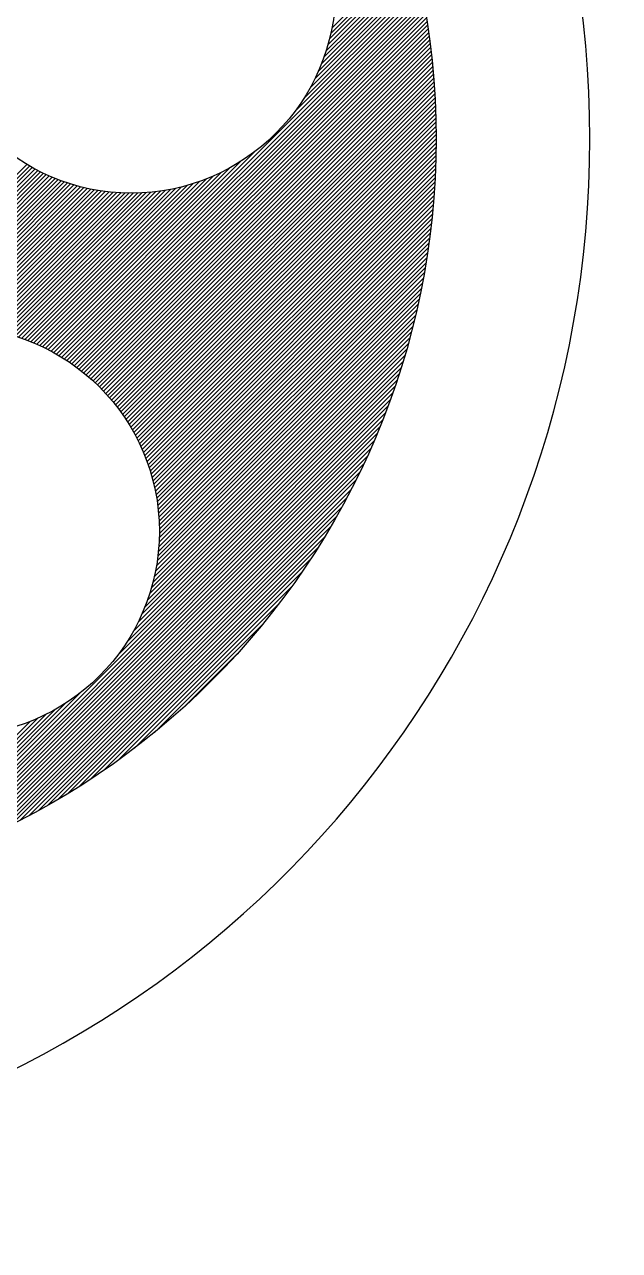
# Model space of a CAD drawing. Extents: x 283.12 to 290.32, y 132.6 to 140.16.
# Drawn here: x 285.5145 to 285.6892, y 136.7416 to 137.1015 of the extents above; entities that cross this region are included whole.
import ezdxf

# ---------------------------------------------------------------- set-up
doc = ezdxf.new("R2010")
doc.units = 0
doc.header["$MEASUREMENT"] = 0
doc.layers.add('DETALHES', color=4, linetype='CONTINUOUS')

msp = doc.modelspace()

# ---------------------------------------------------------------- linework, layer by layer
at = {"layer": 'DETALHES', "color": 1}
for p, q in [((285.6036001349792, 137.0955960039715), (285.6290223534128, 137.1210182224052)), ((285.6040548546067, 137.0972881604661), (285.6287788519694, 137.1220121578287)), ((285.6044421303902, 137.0989128731166), (285.6285315173975, 137.1230022601239)), ((285.6047705615782, 137.1004787411718), (285.6282803808782, 137.1239885604717)), ((285.6016992039836, 137.0899827623747), (285.6297295370157, 137.1180130954068)), ((285.6024400776096, 137.0919610728677), (285.6294977288268, 137.1190187240849)), ((285.6030668342729, 137.0938252663981), (285.6292619898778, 137.120020422003)), ((285.5965855073154, 137.0799193182382), (285.6306167714371, 137.1139505823598)), ((285.5983851388085, 137.0829563865984), (285.6304010335652, 137.1149722813551)), ((285.5997369595624, 137.0855456442194), (285.630181224486, 137.1159899091429)), ((285.6008139924656, 137.0878601139896), (285.6299573804745, 137.1170035019985)), ((285.5239141853713, 137.0047731225599), (285.6310358843685, 137.1118948215571)), ((285.5246963538758, 137.0043178541973), (285.631239182716, 137.1108606830375)), ((285.5938117376187, 137.0759081116744), (285.6308284010132, 137.1129247750689)), ((285.5254685964046, 137.0038526598591), (285.6314382563812, 137.1098223198357)), ((285.526231023392, 137.0033776499793), (285.6316330647755, 137.1087796913628)), ((285.5269837367312, 137.0028929264514), (285.6318235663678, 137.1077327560881)), ((285.5277268301616, 137.0023985830147), (285.6320097186561, 137.1066814715093)), ((285.5284603896158, 137.001894705602), (285.6321914781368, 137.1056257941229)), ((285.5291844935331, 137.0013813726521), (285.6323688002735, 137.1045656793926)), ((285.5298992131383, 137.0008586553903), (285.6325416394642, 137.1035010817162)), ((285.5306046126927, 137.0003266180777), (285.632709949007, 137.1024319543919)), ((285.5313007497159, 136.9997853182337), (285.6328736810646, 137.1013582495825)), ((285.531987675181, 136.9992348068317), (285.6330327866273, 137.100279918278)), ((285.5326654336871, 136.9986751284708), (285.6331872154738, 137.0991969102574)), ((285.5333340636067, 136.9981063215233), (285.6333369161312, 137.0981091740478)), ((285.5339935972125, 136.997528418262), (285.6334818358325, 137.0970166568821)), ((285.5346440607824, 136.9969414449648), (285.6336219204727, 137.0959193046551)), ((285.5352854746849, 136.9963454220003), (285.6337571145623, 137.0948170618776)), ((285.5359178534447, 136.995740363893), (285.6338873611792, 137.0937098716275)), ((285.5365412057891, 136.9951262793703), (285.6340126019186, 137.0925976754998)), ((285.537155534676, 136.9945031713901), (285.6341327768397, 137.0914804135539)), ((285.5377608373034, 136.9938710371505), (285.6342478244106, 137.0903580242577)), ((285.5383571051007, 136.9932298680806), (285.6343576814505, 137.0892304444305)), ((285.5389443237005, 136.9925796498135), (285.6344622830687, 137.0880976091815)), ((285.5395224728937, 136.9919203621396), (285.6345615626012, 137.086959451847)), ((285.5400915265631, 136.9912519789419), (285.6346554515439, 137.0858159039227)), ((285.5406514525998, 136.9905744681115), (285.6347438794824, 137.0846668949941)), ((285.5412022127981, 136.9898877914426), (285.6348267740184, 137.083512352663)), ((285.5417437627293, 136.9891919045068), (285.6349040606923, 137.0823522024699)), ((285.5422760515948, 136.9884867565052), (285.6349756629023, 137.0811863678127)), ((285.5427990220551, 136.9877722900984), (285.6350415018179, 137.0800147698613)), ((285.5433126100342, 136.9870484412105), (285.6351014962909, 137.0788373274672)), ((285.5438167444988, 136.986315138808), (285.63515556276, 137.0776539570692)), ((285.5443113472089, 136.985572304651), (285.6352036151507, 137.0764645725928)), ((285.5447963324384, 136.9848198530135), (285.6352455647703, 137.0752690853454)), ((285.5452716066641, 136.984057690372), (285.6352813201967, 137.0740674039046)), ((285.545737068218, 136.9832857150589), (285.6353107871604, 137.0728594340014)), ((285.546192606903, 136.9825038168769), (285.6353338684213, 137.0716450783951)), ((285.5466381035653, 136.981711876672), (285.6353504636367, 137.0704242367434)), ((285.5470734296207, 136.9809097658604), (285.6353604692229, 137.0691968054626)), ((285.5474984465314, 136.980097345904), (285.6353637782146, 137.0679626775872)), ((285.5231219714885, 137.0052183455442), (285.5819925599569, 137.0640889340126)), ((285.547913005225, 136.9792744677305), (285.6353602806453, 137.0667217431508)), ((285.5483169454522, 136.9784409710907), (285.6353498617453, 137.0654738873837)), ((285.5487100950744, 136.9775966838457), (285.6353324034066, 137.064218992178)), ((285.3783466018494, 136.9223148192589), (285.5160113446521, 137.0599795620616)), ((285.3798727097646, 136.9250783640412), (285.5152302794072, 137.0604359336838)), ((285.522319583381, 137.0056533943037), (285.5779813533932, 137.0613151643159)), ((285.5490922692738, 136.9767414211781), (285.6353077834513, 137.0629569353556)), ((285.5494632696771, 136.9758749847143), (285.6352758754334, 137.0616875904706)), ((285.54982288338, 136.9749971615502), (285.6352365484285, 137.0604108265986)), ((285.4574428733785, 137.0001736539209), (285.5168024416172, 137.0595332221597)), ((285.4616528873228, 137.0031462309982), (285.5176036980798, 137.0590970417552)), ((285.4647591260177, 137.0050150328259), (285.5184152517253, 137.0586711585336)), ((285.4673867375491, 137.0064052074902), (285.5192372507228, 137.0582557206641)), ((285.4697265694926, 137.0075076025667), (285.5200698543622, 137.0578508874364)), ((285.4718676642274, 137.0084112604344), (285.5209132337605, 137.0574568299675)), ((285.4738602216999, 137.0091663810398), (285.5217675726442, 137.0570737319842)), ((285.4757358848564, 137.0098046073293), (285.5226330682192, 137.0567017906922)), ((285.4775161412396, 137.0103474268454), (285.5235099321366, 137.0563412177424)), ((285.5190053501973, 137.0072889085884), (285.5679179092566, 137.0562014676477)), ((285.519849932158, 137.006896053682), (285.5700405576417, 137.0570866791657)), ((285.5206837186797, 137.0064924033366), (285.5723550274119, 137.0581637120688)), ((285.5215068822334, 137.0060781300233), (285.5749442850329, 137.0595155328228)), ((285.550170881863, 136.9741077231661), (285.6351896668095, 137.0591265081126)), ((285.5505070197805, 136.9732064242164), (285.6351350900084, 137.0578344944444)), ((285.5508310336088, 136.9722930011777), (285.6350726722606, 137.0565346398295)), ((285.4792163835492, 137.0108102322879), (285.5243983915676, 137.0559922403063)), ((285.4808480922986, 137.0112045041703), (285.5252986904032, 137.0556551022749)), ((285.482420104595, 137.0115390795995), (285.5262110905939, 137.0553300655985)), ((285.4839393975278, 137.0118209356653), (285.5271358736489, 137.0550174117865)), ((285.4854115956418, 137.0120556969123), (285.5280733423202, 137.0547174435906)), ((285.4868413128037, 137.012247977207), (285.5290238224953, 137.0544304868987)), ((285.4882323901375, 137.0124016176738), (285.5299876653341, 137.0541568928705)), ((285.4895880662552, 137.0125198569244), (285.5309652496862, 137.0538970403554)), ((285.4909111019612, 137.0126054557633), (285.5319569848339, 137.053651338636)), ((285.4922038734984, 137.0126607904334), (285.5329633136182, 137.0534202305532)), ((285.4934684435345, 137.0126879236024), (285.5339847160105, 137.0532041960786)), ((285.4947066160655, 137.0126886592663), (285.5350217132136, 137.0530037564145)), ((285.4959199794829, 137.0126645858168), (285.5360748723862, 137.05281947872)), ((285.4971099407862, 137.0126171102529), (285.5371448121145, 137.0526519815813)), ((285.5118347145082, 137.0100177678359), (285.5544408109323, 137.05262386426)), ((285.5127736054482, 137.0097192219088), (285.5559081006924, 137.0528537171531)), ((285.5136997759116, 137.0094079555051), (285.5574219304595, 137.053130110053)), ((285.5146135311113, 137.0090842738377), (285.5589877985146, 137.0534585412411)), ((285.515515154819, 137.0087484606784), (285.5606125111652, 137.0538458170246)), ((285.516404911071, 137.0084007800633), (285.5623046676598, 137.0543005366521)), ((285.5172830456867, 137.0080414778119), (285.5640754052332, 137.0548338373584)), ((285.5181497876248, 137.0076707828829), (285.5659395987636, 137.0554605940217)), ((285.5511426401321, 136.9713671708339), (285.6350022623337, 137.0552267930356)), ((285.5514415347424, 136.9704286285771), (285.6349237032363, 137.0539107970711)), ((285.5517273895273, 136.969477046495), (285.6348368319071, 137.0525864888748)), ((285.4982777530702, 137.0125474856698), (285.5382322087774, 137.0525019413771)), ((285.4994245378394, 137.0124568335719), (285.5393378039901, 137.0523700997227)), ((285.5005513032921, 137.0123461621576), (285.540462413359, 137.0522572722245)), ((285.5016589594304, 137.0122163814288), (285.541606936842, 137.0521643588404)), ((285.5027483306461, 137.0120683157775), (285.5427723710871, 137.0520923562185)), ((285.503820166279, 137.0119027145433), (285.5439598242355, 137.0520423724997)), ((285.5048751495335, 137.0117202609306), (285.5451705338161, 137.0520156452133)), ((285.5059139050553, 137.0115215795854), (285.5464058885647, 137.0520135630948)), ((285.506937005406, 137.011307243069), (285.5476674552713, 137.0520376929344)), ((285.5079449766248, 137.0110777774207), (285.5489570121573, 137.0520898129533)), ((285.5089383030303, 137.0108336669591), (285.5502765908344, 137.0521719547633)), ((285.5099174313845, 137.0105753584463), (285.5516285297192, 137.052286456781)), ((285.5108827745194, 137.0103032647142), (285.553015542979, 137.0524360331738)), ((285.5519998511116, 136.9685120712122), (285.6347414788818, 137.0512536989824)), ((285.5522585382149, 136.9675333214485), (285.6346374679357, 137.0499122511692)), ((285.5525030388779, 136.9665403852444), (285.6345246157008, 137.0485619620673)), ((285.552732907303, 136.9655328168024), (285.6344027312534, 137.0472026407528)), ((285.5529476602409, 136.9645101328732), (285.6342716156714, 137.0458340883037)), ((285.5531467728421, 136.9634718086074), (285.6341310615565, 137.0444560973218)), ((285.5533296738746, 136.9624172727727), (285.6339808525198, 137.043068451418)), ((285.5534957401837, 136.9613459022148), (285.6338207626256, 137.0416709246567)), ((285.5536442902451, 136.9602570154092), (285.6336505557906, 137.0402632809545)), ((285.5537745766209, 136.9591498649178), (285.6334699851324, 137.0388452734294)), ((285.5538857770824, 136.9580236285122), (285.6332787922644, 137.0374166436942)), ((285.5539769841015, 136.9568773986643), (285.6330767065282, 137.035977121091)), ((285.5540471923255, 136.9557101700212), (285.6328634441606, 137.0345264218564)), ((285.5540952835429, 136.9545208243716), (285.6326387073844, 137.033064248213)), ((285.5541200084959, 136.9533081124574), (285.632402183417, 137.0315902873785)), ((285.5540935690572, 136.9508067992846), (285.6318924411447, 137.028605671372)), ((285.5541199646884, 136.9520706317828), (285.6321535433866, 137.030104210481)), ((285.553836953502, 136.9468378731281), (285.6310306122347, 137.0240315318608)), ((285.5539542744148, 136.948192630908), (285.6313313711033, 137.0255697275965)), ((285.5540390239664, 136.9495148173267), (285.6316185119634, 137.0270943053237)), ((285.553493125555, 136.944019171447), (285.6303864965637, 137.0209125424557)), ((285.553684311948, 136.9454477947071), (285.6307158056957, 137.0224792884547)), ((285.5529790596415, 136.9410302317994), (285.6296824114553, 137.0177335836131)), ((285.5532595715117, 136.9425481805366), (285.6300422025168, 137.0193308115417)), ((285.5522534479642, 136.937829746388), (285.6289141247796, 137.0144904232033)), ((285.5526459966962, 136.939459731987), (285.6293065788502, 137.016120314141)), ((285.5506167702138, 136.9324807580363), (285.6276306309242, 137.0094946187467)), ((285.5512521640427, 136.9343535887323), (285.6280768352393, 137.0111782599289)), ((285.5517926354394, 136.936131496996), (285.6285044306059, 137.0128432921625)), ((285.5489660865965, 136.9283552006848), (285.6266793018276, 137.0060684159158)), ((285.5498651730906, 136.930491724046), (285.6271650584686, 137.0077916094239)), ((285.5464894043829, 136.923403644737), (285.6256436495962, 137.0025578899504)), ((285.5478699960491, 136.9260216732704), (285.6261724819272, 137.0043241591484)), ((285.5417175576356, 136.9161569242556), (285.6245157504688, 136.9989551170889)), ((285.5446380672779, 136.920314870765), (285.6250917774416, 137.0007685809286)), ((285.4812238608064, 136.8544257905593), (285.6239143552006, 136.9971162849535)), ((285.4830893858849, 136.8550538787707), (285.6232862669892, 136.995250759875)), ((285.4849830545996, 136.8557101106184), (285.6226300351415, 136.9933570911602)), ((285.4869064612316, 136.8563960803833), (285.6219440653766, 136.9914336845283)), ((285.488861364469, 136.8571135467536), (285.6212265990063, 136.989478781291)), ((285.4908497122848, 136.8578644577023), (285.6204756880576, 136.9874904334751)), ((285.4928736718855, 136.8586509804361), (285.6196891653238, 136.9854664738743)), ((285.494935666055, 136.8594755377385), (285.6188646080214, 136.9834044797048)), ((285.4970384176472, 136.8603408524635), (285.6179992932964, 136.9813017281127)), ((285.4991850045832, 136.8612500025324), (285.6170901432275, 136.9791551411767)), ((285.5013789285539, 136.8622064896361), (285.6161336561238, 136.976961217206)), ((285.5036242018532, 136.8632143260683), (285.6151258196916, 136.9747159439067)), ((285.5059254585625, 136.8642781459105), (285.6140619998494, 136.9724146871974)), ((285.5082880989994, 136.8654033494803), (285.6129367962795, 136.9700520467605)), ((285.5107184804798, 136.8665962940937), (285.6117438516662, 136.9676216652801)), ((285.5132241739609, 136.8678645507077), (285.6104755950522, 136.965115971799)), ((285.5158143167351, 136.8692172566148), (285.6091228891451, 136.9625258290248)), ((285.5185001091764, 136.870665612189), (285.6076745335709, 136.9598400365835)), ((285.5212955347788, 136.8722236009244), (285.6061165448355, 136.9570446109811)), ((285.5242184400728, 136.8739090693513), (285.6044310764086, 136.9541217056871)), ((285.5272922223497, 136.8757454147611), (285.6025947309988, 136.9510479234102)), ((285.5305486045685, 136.8777643601129), (285.600575785647, 136.9477915411914)), ((285.5340325003973, 136.8800108190746), (285.5983293266853, 136.9443076453626)), ((285.5378112931486, 136.8825521749588), (285.5957879708011, 136.9405288526113)), ((285.5419947101668, 136.8854981551099), (285.59284199065, 136.9363454355931)), ((285.5467853970638, 136.8890514051399), (285.58928874062, 136.931554748696)), ((285.5526514129173, 136.8936799841262), (285.5846601616337, 136.9256887328426)), ((285.5615362359524, 136.9013273702942), (285.5770127754656, 136.9168039098075)), ((285.4793850286711, 136.8538243952911), (285.5306577488583, 136.9050971154784)), ((285.4775715648312, 136.8532483683183), (285.526499802349, 136.9021766058361)), ((285.4722717298441, 136.8516608439324), (285.5184594724292, 136.8978485865175)), ((285.4740159866114, 136.8521676638327), (285.5207929998436, 136.8989446770649)), ((285.4757822558095, 136.8526964961637), (285.523411028377, 136.9003252687311)), ((285.4705485363359, 136.8511750872913), (285.516322949068, 136.8969495000234))]:
    msp.add_line(p, q, dxfattribs=at)
for centre, radius in [((285.4103637786233, 137.0679764177375), 0.225), ((285.5458893321953, 137.112011339436), 0.06), ((285.4941231770749, 136.9526914960391), 0.06)]:
    msp.add_circle(centre, radius, dxfattribs=at)
at = {"layer": 'DETALHES', "color": 3}
for centre, radius, start, end in [((285.3611939187242, 137.0679764177446), 0.6832236842231025, 283.2650292307669, 76.73497076913239), ((285.3751845221209, 137.0679764177447), 0.3053172816371116, 280.7087574414935, 79.29124255840227)]:
    msp.add_arc(centre, radius, start, end, dxfattribs=at)

doc.saveas('drawing.dxf')
